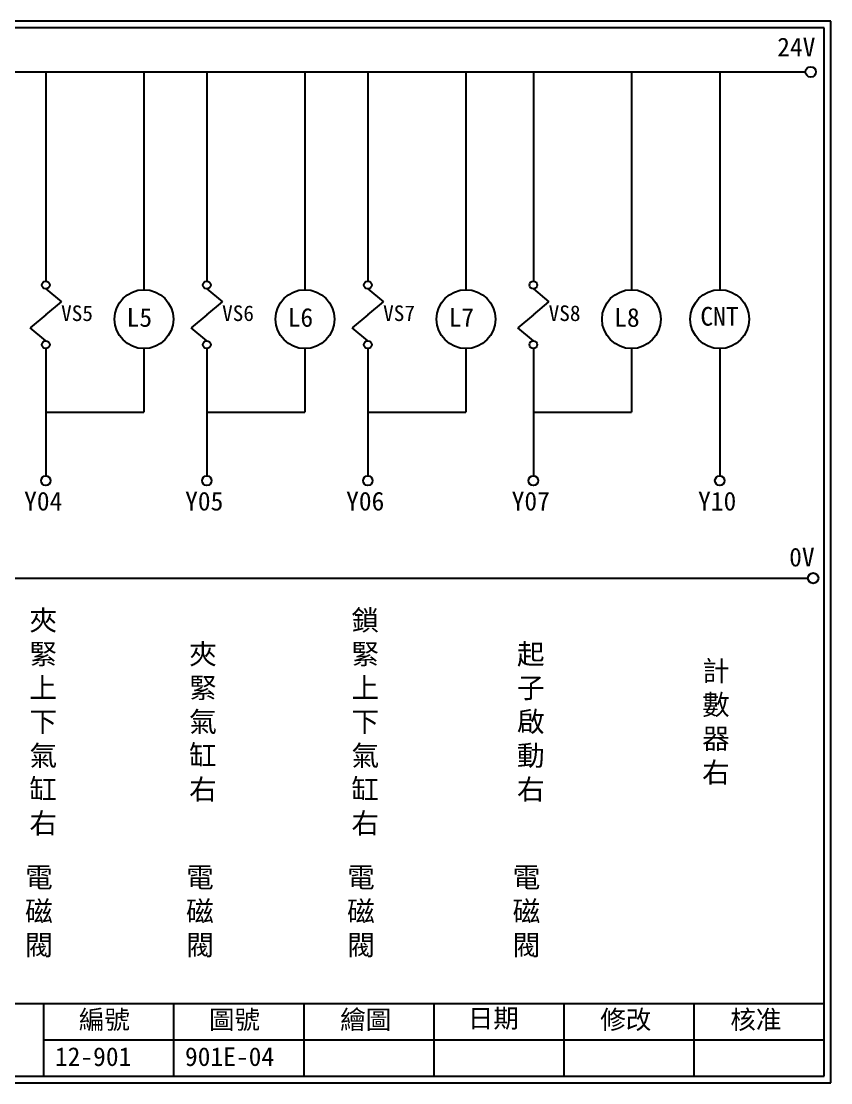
# Model space of a CAD drawing. Extents: x 889 to 1176, y 251 to 455.
# Drawn here: x 1020.5 to 1176.1, y 251.2 to 455.2 of the extents above; entities that cross this region are included whole.
import ezdxf

# ---------------------------------------------------------------- set-up
doc = ezdxf.new("R2010")
doc.units = 0
doc.layers.get('0').update_dxf_attribs({"linetype": 'CONTINUOUS'})
doc.layers.add('圖框層', color=7, linetype='CONTINUOUS')
doc.layers.add('標尺寸層', color=3, linetype='CONTINUOUS')
doc.styles.add('CNS', font='romanc.shx', dxfattribs={"bigfont": 'chineset.shx'})
doc.styles.add('STSL', font='KAIU.TTF')

msp = doc.modelspace()

# ---------------------------------------------------------------- linework, layer by layer
for centre in [(1172.21, 445.42), (1172.69, 348.15)]:
    msp.add_circle(centre, 1)
at = {"layer": '圖框層', "color": 7}
for p, q in [((1176.07, 455.16), (889.07, 455.16)), ((1176.07, 251.2), (1176.07, 455.16)), ((1174.82, 453.91), (890.32, 453.91)), ((1174.82, 252.44), (1174.82, 453.91)), ((890.32, 266.44), (1174.82, 266.44)), ((1024.82, 252.44), (1024.82, 266.44)), ((1049.82, 252.44), (1049.82, 266.44)), ((1074.82, 252.44), (1074.82, 266.44)), ((1099.82, 252.44), (1099.82, 266.44)), ((1124.82, 252.44), (1124.82, 266.44)), ((1149.82, 252.44), (1149.82, 266.44)), ((1024.82, 259.44), (1174.82, 259.44)), ((889.07, 251.2), (1176.07, 251.2)), ((890.32, 252.44), (1174.82, 252.44))]:
    msp.add_line(p, q, dxfattribs=at)
at = {"layer": '標尺寸層', "color": 7}
for p, q in [((893.61, 445.42), (1171.21, 445.42)), ((1025.18, 445.42), (1025.18, 405.22)), ((1044.04, 445.42), (1044.04, 403.59)), ((1056.13, 445.42), (1056.13, 405.22)), ((1074.99, 445.42), (1074.99, 403.59)), ((1087.08, 445.42), (1087.08, 405.22)), ((1105.94, 445.42), (1105.94, 403.59)), ((1118.9, 445.42), (1118.9, 405.22)), ((1137.76, 445.42), (1137.76, 403.59)), ((1154.73, 445.42), (1154.73, 403.59)), ((1025.18, 403.72), (1028.18, 401.23)), ((1056.13, 403.72), (1059.13, 401.23)), ((1087.08, 403.72), (1090.08, 401.23)), ((1118.9, 403.72), (1121.9, 401.23)), ((1025.18, 398.74), (1028.18, 401.23)), ((1056.13, 398.74), (1059.13, 401.23)), ((1087.08, 398.74), (1090.08, 401.23)), ((1118.9, 398.74), (1121.9, 401.23)), ((1025.18, 398.74), (1022.17, 396.25)), ((1056.13, 398.74), (1053.12, 396.25)), ((1087.08, 398.74), (1084.07, 396.25)), ((1118.9, 398.74), (1115.89, 396.25)), ((1025.18, 393.76), (1022.17, 396.25)), ((1056.13, 393.76), (1053.12, 396.25)), ((1087.08, 393.76), (1084.07, 396.25)), ((1118.9, 393.76), (1115.89, 396.25)), ((1025.18, 392.26), (1025.18, 367.81)), ((1044.04, 392.26), (1044.04, 380.04)), ((1056.13, 392.26), (1056.13, 367.81)), ((1074.99, 392.26), (1074.99, 380.04)), ((1087.08, 392.26), (1087.08, 367.81)), ((1105.94, 392.26), (1105.94, 380.04)), ((1118.9, 392.26), (1118.9, 367.81)), ((1137.76, 392.26), (1137.76, 380.04)), ((1154.73, 392.26), (1154.73, 367.81)), ((893.82, 348.15), (1171.69, 348.15))]:
    msp.add_line(p, q, dxfattribs=at)
at = {"layer": '標尺寸層'}
for p, q in [((1025.18, 380.04), (1044.04, 380.04)), ((1056.13, 380.04), (1074.99, 380.04)), ((1087.08, 380.04), (1105.94, 380.04)), ((1118.9, 380.04), (1137.76, 380.04))]:
    msp.add_line(p, q, dxfattribs=at)
at = {"layer": '標尺寸層', "color": 7}
for centre, radius in [((1025.18, 404.47), 0.751), ((1056.13, 404.47), 0.751), ((1087.08, 404.47), 0.751), ((1118.9, 404.47), 0.751), ((1044.04, 397.92), 5.66), ((1074.99, 397.92), 5.66), ((1105.94, 397.92), 5.66), ((1137.76, 397.92), 5.66), ((1154.73, 397.92), 5.66), ((1025.18, 393.01), 0.751), ((1056.13, 393.01), 0.751), ((1087.08, 393.01), 0.751), ((1118.9, 393.01), 0.751), ((1025.18, 366.89), 0.92), ((1056.13, 366.89), 0.92), ((1087.08, 366.89), 0.92), ((1118.9, 366.89), 0.92), ((1154.73, 366.89), 0.92)]:
    msp.add_circle(centre, radius, dxfattribs=at)

# ---------------------------------------------------------------- texts
at = {"layer": '圖框層', "color": 4, "style": 'STSL'}
for s, height, p in [('24V', 3.6, (1165.77, 448.41)), ('VS5', 3, (1028.12, 397.56)), ('L5', 3.6, (1040.72, 396.45)), ('VS6', 3, (1059.07, 397.56)), ('L6', 3.6, (1071.67, 396.45)), ('VS7', 3, (1090.02, 397.56)), ('L7', 3.6, (1102.62, 396.45)), ('VS8', 3, (1121.84, 397.56)), ('L8', 3.6, (1134.44, 396.45)), ('CNT', 3.6, (1151, 396.67)), ('Y04', 3.6, (1021.01, 361.15)), ('Y05', 3.6, (1051.96, 361.15)), ('Y06', 3.6, (1082.91, 361.15)), ('Y07', 3.6, (1114.73, 361.15)), ('Y10', 3.6, (1150.56, 361.15)), ('0V', 3.6, (1168.07, 350.4)), ('編號', 3.6, (1031.54, 261.53)), ('圖號', 3.6, (1056.54, 261.53)), ('繪圖', 3.6, (1081.76, 261.53)), ('日期', 3.6, (1106.29, 261.78)), ('修改', 3.6, (1131.76, 261.53)), ('核准', 3.6, (1156.76, 261.53)), ('12-901', 3.6, (1026.93, 254.42)), ('901E-04', 3.6, (1051.93, 254.42))]:
    msp.add_text(s, height=height, dxfattribs=at).set_placement(p)
at = {"layer": '標尺寸層', "color": 7, "char_height": 3.9, "attachment_point": 5, "style": 'CNS'}
for s, insert, width in [('{\\fDFKai-SB|b0|i0|c136|p65;夾緊上下氣缸右}', (1024.69, 320.36), 2.8481), ('{\\fDFKai-SB|b0|i0|c136|p65;鎖緊上下氣缸右}', (1086.59, 320.36), 2.8481), ('{\\fDFKai-SB|b0|i0|c136|p65;夾緊氣缸右}', (1055.39, 320.36), 2.8481), ('{\\fDFKai-SB|b0|i0|c136|p65;起子啟動右}', (1118.41, 320.36), 2.8481), ('{\\fDFKai-SB|b0|i0|c136|p65;計數器右}', (1153.99, 320.36), 2.8481), ('{\\fDFKai-SB|b0|i0|c136|p65;電磁閥}', (1023.86, 283.94), 8.6627), ('{\\fDFKai-SB|b0|i0|c136|p65;電磁閥}', (1054.81, 283.94), 8.6627), ('{\\fDFKai-SB|b0|i0|c136|p65;電磁閥}', (1085.76, 283.94), 8.6627), ('{\\fDFKai-SB|b0|i0|c136|p65;電磁閥}', (1117.58, 283.94), 8.6627)]:
    msp.add_mtext(s, dxfattribs=dict(at, insert=insert, width=width))

doc.saveas('drawing.dxf')
